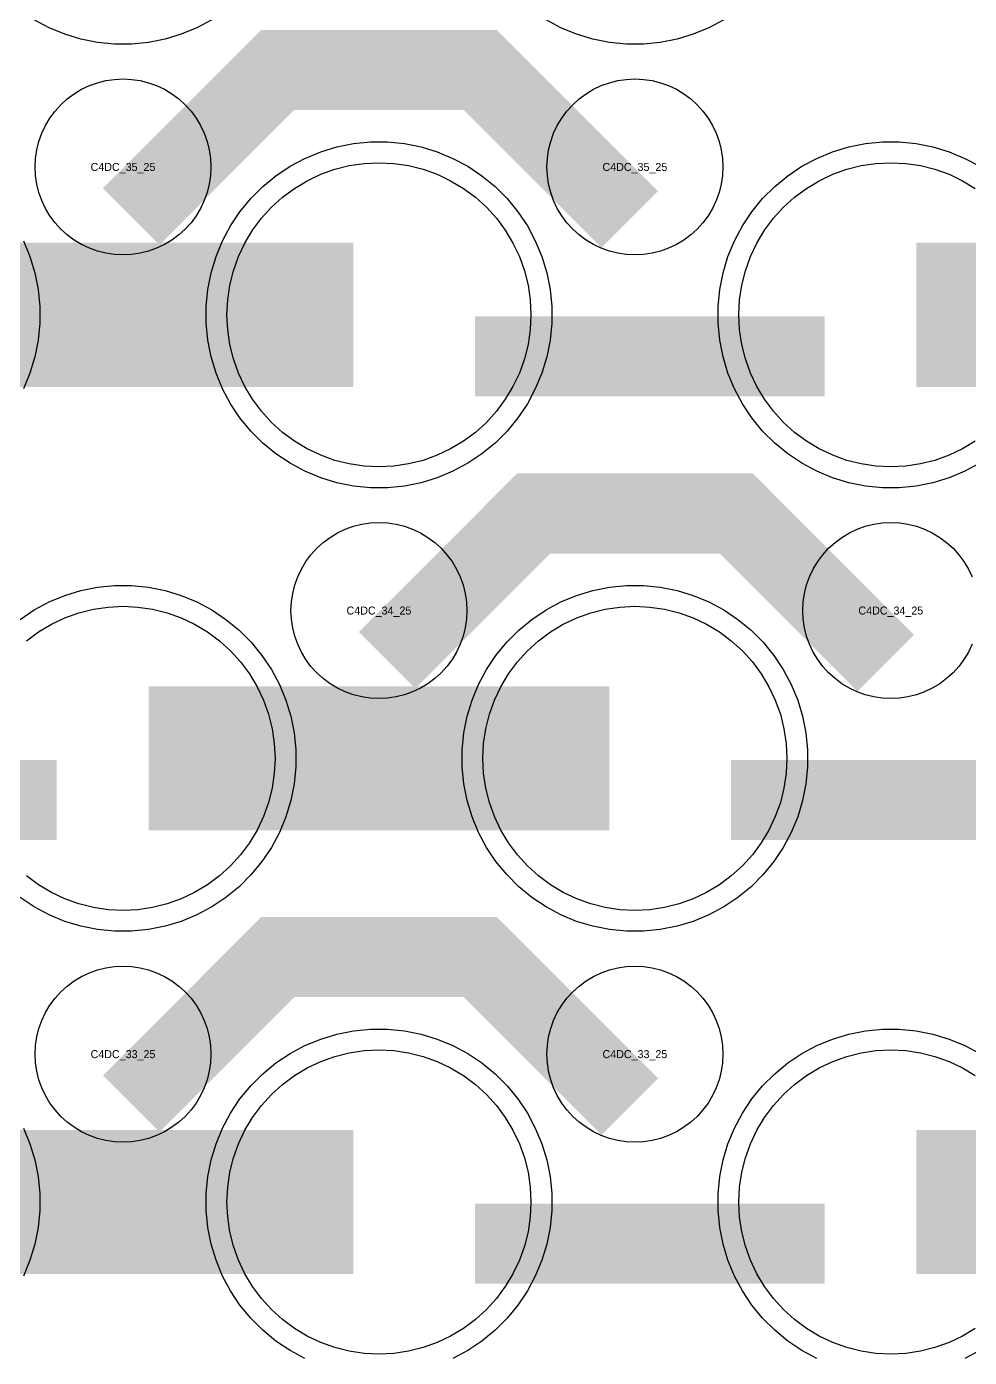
# Model space of a CAD drawing. Extents: x -11880 to 11880, y -14992 to 14992.
# Drawn here: x -4030.1 to -3735.4, y -10315.5 to -9899.8 of the extents above; entities that cross this region are included whole.
import ezdxf
from ezdxf.enums import TextEntityAlignment as Align

# ---------------------------------------------------------------- set-up
doc = ezdxf.new("R2010")
doc.units = 0
doc.header["$MEASUREMENT"] = 0
for name, color, linetype in [('GDS_775_DT_237', 138, 'CONTINUOUS'), ('RDL1_FS', 34, 'CONTINUOUS'), ('RDL_BS', 160, 'CONTINUOUS')]:
    doc.layers.add(name, color=color, linetype=linetype)

msp = doc.modelspace()

# ---------------------------------------------------------------- linework, layer by layer
at = {"layer": 'RDL1_FS', "color": 240, "true_color": 0xed1f24}
msp.add_lwpolyline([(-3920, -10037.329), (-3924.657, -10037.1), (-3929.268, -10036.416), (-3933.791, -10035.284), (-3938.181, -10033.712), (-3942.395, -10031.72), (-3946.395, -10029.322), (-3950.14, -10026.544), (-3953.594, -10023.414), (-3956.724, -10019.96), (-3959.502, -10016.215), (-3961.9, -10012.215), (-3963.892, -10008.001), (-3965.464, -10003.611), (-3966.596, -9999.088), (-3967.28, -9994.477), (-3967.509, -9989.82), (-3967.28, -9985.163), (-3966.596, -9980.552), (-3965.464, -9976.029), (-3963.892, -9971.639), (-3961.9, -9967.425), (-3959.502, -9963.425), (-3956.724, -9959.68), (-3953.594, -9956.226), (-3950.14, -9953.096), (-3946.395, -9950.318), (-3942.395, -9947.92), (-3938.181, -9945.928), (-3933.791, -9944.356), (-3929.268, -9943.224), (-3924.657, -9942.54), (-3920, -9942.311), (-3915.343, -9942.54), (-3910.732, -9943.224), (-3906.209, -9944.356), (-3901.819, -9945.928), (-3897.605, -9947.92), (-3893.605, -9950.318), (-3889.86, -9953.096), (-3886.406, -9956.226), (-3883.276, -9959.68), (-3880.498, -9963.425), (-3878.1, -9967.425), (-3876.108, -9971.639), (-3874.536, -9976.029), (-3873.404, -9980.552), (-3872.72, -9985.163), (-3872.491, -9989.82), (-3872.72, -9994.477), (-3873.404, -9999.088), (-3874.536, -10003.611), (-3876.108, -10008.001), (-3878.1, -10012.215), (-3880.498, -10016.215), (-3883.276, -10019.96), (-3886.406, -10023.414), (-3889.86, -10026.544), (-3893.605, -10029.322), (-3897.605, -10031.72), (-3901.819, -10033.712), (-3906.209, -10035.284), (-3910.732, -10036.416), (-3915.343, -10037.1)], close=True, dxfattribs=at)
msp.add_lwpolyline([(-3733.605, -10029.322), (-3737.605, -10031.72), (-3741.819, -10033.712), (-3746.209, -10035.284), (-3750.732, -10036.416), (-3755.343, -10037.1), (-3760, -10037.329), (-3764.657, -10037.1), (-3769.268, -10036.416), (-3773.791, -10035.284), (-3778.181, -10033.712), (-3782.395, -10031.72), (-3786.395, -10029.322), (-3790.14, -10026.544), (-3793.594, -10023.414), (-3796.724, -10019.96), (-3799.502, -10016.215), (-3801.9, -10012.215), (-3803.892, -10008.001), (-3805.464, -10003.611), (-3806.596, -9999.088), (-3807.28, -9994.477), (-3807.509, -9989.82), (-3807.28, -9985.163), (-3806.596, -9980.552), (-3805.464, -9976.029), (-3803.892, -9971.639), (-3801.9, -9967.425), (-3799.502, -9963.425), (-3796.724, -9959.68), (-3793.594, -9956.226), (-3790.14, -9953.096), (-3786.395, -9950.318), (-3782.395, -9947.92), (-3778.181, -9945.928), (-3773.791, -9944.356), (-3769.268, -9943.224), (-3764.657, -9942.54), (-3760, -9942.311), (-3755.343, -9942.54), (-3750.732, -9943.224), (-3746.209, -9944.356), (-3741.819, -9945.928), (-3737.605, -9947.92), (-3733.605, -9950.318)], dxfattribs=at)
for points in [[(-4071.998, -9989.82, 45, 45, 0), (-3999.998, -9989.82, 45, 45, 0)], [(-3999.998, -9989.82, 45, 45, 0), (-3927.998, -9989.82, 45, 45, 0)], [(-3751.998, -9989.82, 45, 45, 0), (-3679.998, -9989.82, 45, 45, 0)]]:
    msp.add_lwpolyline(points, format="xyseb", dxfattribs=at)
at = {"layer": 'RDL1_FS'}
for points in [[(-4030.14, -10091.661), (-4026.395, -10088.883), (-4022.395, -10086.485), (-4018.181, -10084.493), (-4013.791, -10082.921), (-4009.268, -10081.789), (-4004.657, -10081.105), (-4000, -10080.876), (-3995.343, -10081.105), (-3990.732, -10081.789), (-3986.209, -10082.921), (-3981.819, -10084.493), (-3977.605, -10086.485), (-3973.605, -10088.883), (-3969.86, -10091.661), (-3966.406, -10094.791), (-3963.276, -10098.245), (-3960.498, -10101.99), (-3958.1, -10105.99), (-3956.108, -10110.204), (-3954.536, -10114.594), (-3953.404, -10119.117), (-3952.72, -10123.728), (-3952.491, -10128.385), (-3952.72, -10133.042), (-3953.404, -10137.653), (-3954.536, -10142.176), (-3956.108, -10146.566), (-3958.1, -10150.78), (-3960.498, -10154.78), (-3963.276, -10158.525), (-3966.406, -10161.979), (-3969.86, -10165.109), (-3973.605, -10167.887), (-3977.605, -10170.285), (-3981.819, -10172.277), (-3986.209, -10173.849), (-3990.732, -10174.981), (-3995.343, -10175.665), (-4000, -10175.894), (-4004.657, -10175.665), (-4009.268, -10174.981), (-4013.791, -10173.849), (-4018.181, -10172.277), (-4022.395, -10170.285), (-4026.395, -10167.887), (-4030.14, -10165.109)], [(-3733.605, -10306.452), (-3737.605, -10308.85), (-3741.819, -10310.842), (-3746.209, -10312.414), (-3750.732, -10313.546), (-3755.343, -10314.23), (-3760, -10314.459), (-3764.657, -10314.23), (-3769.268, -10313.546), (-3773.791, -10312.414), (-3778.181, -10310.842), (-3782.395, -10308.85), (-3786.395, -10306.452), (-3790.14, -10303.674), (-3793.594, -10300.544), (-3796.724, -10297.09), (-3799.502, -10293.345), (-3801.9, -10289.345), (-3803.892, -10285.131), (-3805.464, -10280.741), (-3806.596, -10276.218), (-3807.28, -10271.607), (-3807.509, -10266.95), (-3807.28, -10262.293), (-3806.596, -10257.682), (-3805.464, -10253.159), (-3803.892, -10248.769), (-3801.9, -10244.555), (-3799.502, -10240.555), (-3796.724, -10236.81), (-3793.594, -10233.356), (-3790.14, -10230.226), (-3786.395, -10227.448), (-3782.395, -10225.05), (-3778.181, -10223.058), (-3773.791, -10221.486), (-3769.268, -10220.354), (-3764.657, -10219.67), (-3760, -10219.441), (-3755.343, -10219.67), (-3750.732, -10220.354), (-3746.209, -10221.486), (-3741.819, -10223.058), (-3737.605, -10225.05), (-3733.605, -10227.448)]]:
    msp.add_lwpolyline(points, dxfattribs=at)
for points in [[(-3840, -10175.894), (-3844.657, -10175.665), (-3849.268, -10174.981), (-3853.791, -10173.849), (-3858.181, -10172.277), (-3862.395, -10170.285), (-3866.395, -10167.887), (-3870.14, -10165.109), (-3873.594, -10161.979), (-3876.724, -10158.525), (-3879.502, -10154.78), (-3881.9, -10150.78), (-3883.892, -10146.566), (-3885.464, -10142.176), (-3886.596, -10137.653), (-3887.28, -10133.042), (-3887.509, -10128.385), (-3887.28, -10123.728), (-3886.596, -10119.117), (-3885.464, -10114.594), (-3883.892, -10110.204), (-3881.9, -10105.99), (-3879.502, -10101.99), (-3876.724, -10098.245), (-3873.594, -10094.791), (-3870.14, -10091.661), (-3866.395, -10088.883), (-3862.395, -10086.485), (-3858.181, -10084.493), (-3853.791, -10082.921), (-3849.268, -10081.789), (-3844.657, -10081.105), (-3840, -10080.876), (-3835.343, -10081.105), (-3830.732, -10081.789), (-3826.209, -10082.921), (-3821.819, -10084.493), (-3817.605, -10086.485), (-3813.605, -10088.883), (-3809.86, -10091.661), (-3806.406, -10094.791), (-3803.276, -10098.245), (-3800.498, -10101.99), (-3798.1, -10105.99), (-3796.108, -10110.204), (-3794.536, -10114.594), (-3793.404, -10119.117), (-3792.72, -10123.728), (-3792.491, -10128.385), (-3792.72, -10133.042), (-3793.404, -10137.653), (-3794.536, -10142.176), (-3796.108, -10146.566), (-3798.1, -10150.78), (-3800.498, -10154.78), (-3803.276, -10158.525), (-3806.406, -10161.979), (-3809.86, -10165.109), (-3813.605, -10167.887), (-3817.605, -10170.285), (-3821.819, -10172.277), (-3826.209, -10173.849), (-3830.732, -10174.981), (-3835.343, -10175.665)], [(-3920, -10314.459), (-3924.657, -10314.23), (-3929.268, -10313.546), (-3933.791, -10312.414), (-3938.181, -10310.842), (-3942.395, -10308.85), (-3946.395, -10306.452), (-3950.14, -10303.674), (-3953.594, -10300.544), (-3956.724, -10297.09), (-3959.502, -10293.345), (-3961.9, -10289.345), (-3963.892, -10285.131), (-3965.464, -10280.741), (-3966.596, -10276.218), (-3967.28, -10271.607), (-3967.509, -10266.95), (-3967.28, -10262.293), (-3966.596, -10257.682), (-3965.464, -10253.159), (-3963.892, -10248.769), (-3961.9, -10244.555), (-3959.502, -10240.555), (-3956.724, -10236.81), (-3953.594, -10233.356), (-3950.14, -10230.226), (-3946.395, -10227.448), (-3942.395, -10225.05), (-3938.181, -10223.058), (-3933.791, -10221.486), (-3929.268, -10220.354), (-3924.657, -10219.67), (-3920, -10219.441), (-3915.343, -10219.67), (-3910.732, -10220.354), (-3906.209, -10221.486), (-3901.819, -10223.058), (-3897.605, -10225.05), (-3893.605, -10227.448), (-3889.86, -10230.226), (-3886.406, -10233.356), (-3883.276, -10236.81), (-3880.498, -10240.555), (-3878.1, -10244.555), (-3876.108, -10248.769), (-3874.536, -10253.159), (-3873.404, -10257.682), (-3872.72, -10262.293), (-3872.491, -10266.95), (-3872.72, -10271.607), (-3873.404, -10276.218), (-3874.536, -10280.741), (-3876.108, -10285.131), (-3878.1, -10289.345), (-3880.498, -10293.345), (-3883.276, -10297.09), (-3886.406, -10300.544), (-3889.86, -10303.674), (-3893.605, -10306.452), (-3897.605, -10308.85), (-3901.819, -10310.842), (-3906.209, -10312.414), (-3910.732, -10313.546), (-3915.343, -10314.23)]]:
    msp.add_lwpolyline(points, close=True, dxfattribs=at)
for points in [[(-3991.998, -10128.385, 45, 45, 0), (-3919.998, -10128.385, 45, 45, 0)], [(-3919.998, -10128.385, 45, 45, 0), (-3847.998, -10128.385, 45, 45, 0)], [(-4071.998, -10266.95, 45, 45, 0), (-3999.998, -10266.95, 45, 45, 0)], [(-3999.998, -10266.95, 45, 45, 0), (-3927.998, -10266.95, 45, 45, 0)], [(-3751.998, -10266.95, 45, 45, 0), (-3679.998, -10266.95, 45, 45, 0)]]:
    msp.add_lwpolyline(points, format="xyseb", dxfattribs=at)
at = {"layer": 'RDL_BS', "color": 240, "true_color": 0xed1f24}
for points in [[(-3972.223, -9897.643), (-3976.885, -9900.135), (-3981.795, -9902.166), (-3986.835, -9903.697), (-3992.062, -9904.743), (-3997.356, -9905.26), (-4002.644, -9905.26), (-4007.938, -9904.743), (-4013.165, -9903.697), (-4018.205, -9902.166), (-4023.115, -9900.135), (-4027.777, -9897.643)], [(-3812.223, -9897.643), (-3816.885, -9900.135), (-3821.795, -9902.166), (-3826.835, -9903.697), (-3832.062, -9904.743), (-3837.356, -9905.26), (-3842.644, -9905.26), (-3847.938, -9904.743), (-3853.165, -9903.697), (-3858.205, -9902.166), (-3863.115, -9900.135), (-3867.777, -9897.643)], [(-3732.223, -10036.203), (-3736.885, -10038.695), (-3741.795, -10040.726), (-3746.835, -10042.257), (-3752.062, -10043.303), (-3757.356, -10043.82), (-3762.644, -10043.82), (-3767.938, -10043.303), (-3773.165, -10042.257), (-3778.205, -10040.726), (-3783.115, -10038.695), (-3787.777, -10036.203), (-3792.191, -10033.256), (-3796.292, -10029.894), (-3800.074, -10026.112), (-3803.436, -10022.011), (-3806.383, -10017.597), (-3808.875, -10012.935), (-3810.906, -10008.025), (-3812.437, -10002.985), (-3813.483, -9997.758), (-3814, -9992.464), (-3814, -9987.176), (-3813.483, -9981.882), (-3812.437, -9976.655), (-3810.906, -9971.615), (-3808.875, -9966.705), (-3806.383, -9962.043), (-3803.436, -9957.629), (-3800.074, -9953.528), (-3796.292, -9949.746), (-3792.191, -9946.384), (-3787.777, -9943.437), (-3783.115, -9940.945), (-3778.205, -9938.914), (-3773.165, -9937.383), (-3767.938, -9936.337), (-3762.644, -9935.82), (-3757.356, -9935.82), (-3752.062, -9936.337), (-3746.835, -9937.383), (-3741.795, -9938.914), (-3736.885, -9940.945), (-3732.223, -9943.437)], [(-4031.125, -9966.705), (-4029.094, -9971.615), (-4027.563, -9976.655), (-4026.517, -9981.882), (-4026, -9987.176), (-4026, -9992.464), (-4026.517, -9997.758), (-4027.563, -10002.985), (-4029.094, -10008.025), (-4031.125, -10012.935)]]:
    msp.add_lwpolyline(points, dxfattribs=at)
at = {"layer": 'RDL_BS'}
for points in [[(-3997.438, -9959.134, 25, 25, 0), (-3951.623, -9913.319, 25, 25, 0), (-3918.07, -9913.319, 25, 25, 0)], [(-3841.599, -9960.033, 25, 25, 0), (-3888.313, -9913.319, 25, 25, 0), (-3918.071, -9913.319, 25, 25, 0)], [(-3917.438, -10097.699, 25, 25, 0), (-3871.623, -10051.884, 25, 25, 0), (-3838.07, -10051.884, 25, 25, 0)], [(-3761.599, -10098.598, 25, 25, 0), (-3808.313, -10051.884, 25, 25, 0), (-3838.071, -10051.884, 25, 25, 0)], [(-4129.984, -10141.398, 25, 25, 0), (-4020.719, -10141.398, 25, 25, 0)], [(-3809.984, -10141.398, 25, 25, 0), (-3700.719, -10141.398, 25, 25, 0)], [(-3997.438, -10236.264, 25, 25, 0), (-3951.623, -10190.449, 25, 25, 0), (-3918.07, -10190.449, 25, 25, 0)], [(-3841.599, -10237.163, 25, 25, 0), (-3888.313, -10190.449, 25, 25, 0), (-3918.071, -10190.449, 25, 25, 0)], [(-3889.984, -10279.963, 25, 25, 0), (-3780.719, -10279.963, 25, 25, 0)]]:
    msp.add_lwpolyline(points, format="xyseb", dxfattribs=at)
for points in [[(-4000, -9971.126), (-4002.693, -9970.994), (-4005.365, -9970.598), (-4007.984, -9969.941), (-4010.519, -9969.034), (-4012.956, -9967.882), (-4015.28, -9966.489), (-4017.443, -9964.886), (-4019.442, -9963.074), (-4021.254, -9961.075), (-4022.857, -9958.912), (-4024.25, -9956.588), (-4025.402, -9954.151), (-4026.309, -9951.616), (-4026.966, -9948.997), (-4027.362, -9946.325), (-4027.494, -9943.632), (-4027.362, -9940.939), (-4026.966, -9938.267), (-4026.309, -9935.648), (-4025.402, -9933.113), (-4024.25, -9930.676), (-4022.857, -9928.352), (-4021.254, -9926.189), (-4019.442, -9924.19), (-4017.443, -9922.378), (-4015.28, -9920.775), (-4012.956, -9919.382), (-4010.519, -9918.23), (-4007.984, -9917.323), (-4005.365, -9916.666), (-4002.693, -9916.27), (-4000, -9916.138), (-3997.307, -9916.27), (-3994.635, -9916.666), (-3992.016, -9917.323), (-3989.481, -9918.23), (-3987.044, -9919.382), (-3984.72, -9920.775), (-3982.557, -9922.378), (-3980.558, -9924.19), (-3978.746, -9926.189), (-3977.143, -9928.352), (-3975.75, -9930.676), (-3974.598, -9933.113), (-3973.691, -9935.648), (-3973.034, -9938.267), (-3972.638, -9940.939), (-3972.506, -9943.632), (-3972.638, -9946.325), (-3973.034, -9948.997), (-3973.691, -9951.616), (-3974.598, -9954.151), (-3975.75, -9956.588), (-3977.143, -9958.912), (-3978.746, -9961.075), (-3980.558, -9963.074), (-3982.557, -9964.886), (-3984.72, -9966.489), (-3987.044, -9967.882), (-3989.481, -9969.034), (-3992.016, -9969.941), (-3994.635, -9970.598), (-3997.307, -9970.994)], [(-3840, -9971.126), (-3842.693, -9970.994), (-3845.365, -9970.598), (-3847.984, -9969.941), (-3850.519, -9969.034), (-3852.956, -9967.882), (-3855.28, -9966.489), (-3857.443, -9964.886), (-3859.442, -9963.074), (-3861.254, -9961.075), (-3862.857, -9958.912), (-3864.25, -9956.588), (-3865.402, -9954.151), (-3866.309, -9951.616), (-3866.966, -9948.997), (-3867.362, -9946.325), (-3867.494, -9943.632), (-3867.362, -9940.939), (-3866.966, -9938.267), (-3866.309, -9935.648), (-3865.402, -9933.113), (-3864.25, -9930.676), (-3862.857, -9928.352), (-3861.254, -9926.189), (-3859.442, -9924.19), (-3857.443, -9922.378), (-3855.28, -9920.775), (-3852.956, -9919.382), (-3850.519, -9918.23), (-3847.984, -9917.323), (-3845.365, -9916.666), (-3842.693, -9916.27), (-3840, -9916.138), (-3837.307, -9916.27), (-3834.635, -9916.666), (-3832.016, -9917.323), (-3829.481, -9918.23), (-3827.044, -9919.382), (-3824.72, -9920.775), (-3822.557, -9922.378), (-3820.558, -9924.19), (-3818.746, -9926.189), (-3817.143, -9928.352), (-3815.75, -9930.676), (-3814.598, -9933.113), (-3813.691, -9935.648), (-3813.034, -9938.267), (-3812.638, -9940.939), (-3812.506, -9943.632), (-3812.638, -9946.325), (-3813.034, -9948.997), (-3813.691, -9951.616), (-3814.598, -9954.151), (-3815.75, -9956.588), (-3817.143, -9958.912), (-3818.746, -9961.075), (-3820.558, -9963.074), (-3822.557, -9964.886), (-3824.72, -9966.489), (-3827.044, -9967.882), (-3829.481, -9969.034), (-3832.016, -9969.941), (-3834.635, -9970.598), (-3837.307, -9970.994)], [(-3920, -10109.691), (-3922.693, -10109.559), (-3925.365, -10109.163), (-3927.984, -10108.506), (-3930.519, -10107.599), (-3932.956, -10106.447), (-3935.28, -10105.054), (-3937.443, -10103.451), (-3939.442, -10101.639), (-3941.254, -10099.64), (-3942.857, -10097.477), (-3944.25, -10095.153), (-3945.402, -10092.716), (-3946.309, -10090.181), (-3946.966, -10087.562), (-3947.362, -10084.89), (-3947.494, -10082.197), (-3947.362, -10079.504), (-3946.966, -10076.832), (-3946.309, -10074.213), (-3945.402, -10071.678), (-3944.25, -10069.241), (-3942.857, -10066.917), (-3941.254, -10064.754), (-3939.442, -10062.755), (-3937.443, -10060.943), (-3935.28, -10059.34), (-3932.956, -10057.947), (-3930.519, -10056.795), (-3927.984, -10055.888), (-3925.365, -10055.231), (-3922.693, -10054.835), (-3920, -10054.703), (-3917.307, -10054.835), (-3914.635, -10055.231), (-3912.016, -10055.888), (-3909.481, -10056.795), (-3907.044, -10057.947), (-3904.72, -10059.34), (-3902.557, -10060.943), (-3900.558, -10062.755), (-3898.746, -10064.754), (-3897.143, -10066.917), (-3895.75, -10069.241), (-3894.598, -10071.678), (-3893.691, -10074.213), (-3893.034, -10076.832), (-3892.638, -10079.504), (-3892.506, -10082.197), (-3892.638, -10084.89), (-3893.034, -10087.562), (-3893.691, -10090.181), (-3894.598, -10092.716), (-3895.75, -10095.153), (-3897.143, -10097.477), (-3898.746, -10099.64), (-3900.558, -10101.639), (-3902.557, -10103.451), (-3904.72, -10105.054), (-3907.044, -10106.447), (-3909.481, -10107.599), (-3912.016, -10108.506), (-3914.635, -10109.163), (-3917.307, -10109.559)], [(-3842.644, -10182.385), (-3847.938, -10181.868), (-3853.165, -10180.822), (-3858.205, -10179.291), (-3863.115, -10177.26), (-3867.777, -10174.768), (-3872.191, -10171.821), (-3876.292, -10168.459), (-3880.074, -10164.677), (-3883.436, -10160.576), (-3886.383, -10156.162), (-3888.875, -10151.5), (-3890.906, -10146.59), (-3892.437, -10141.55), (-3893.483, -10136.323), (-3894, -10131.029), (-3894, -10125.741), (-3893.483, -10120.447), (-3892.437, -10115.22), (-3890.906, -10110.18), (-3888.875, -10105.27), (-3886.383, -10100.608), (-3883.436, -10096.194), (-3880.074, -10092.093), (-3876.292, -10088.311), (-3872.191, -10084.949), (-3867.777, -10082.002), (-3863.115, -10079.51), (-3858.205, -10077.479), (-3853.165, -10075.948), (-3847.938, -10074.902), (-3842.644, -10074.385), (-3837.356, -10074.385), (-3832.062, -10074.902), (-3826.835, -10075.948), (-3821.795, -10077.479), (-3816.885, -10079.51), (-3812.223, -10082.002), (-3807.809, -10084.949), (-3803.708, -10088.311), (-3799.926, -10092.093), (-3796.564, -10096.194), (-3793.617, -10100.608), (-3791.125, -10105.27), (-3789.094, -10110.18), (-3787.563, -10115.22), (-3786.517, -10120.447), (-3786, -10125.741), (-3786, -10131.029), (-3786.517, -10136.323), (-3787.563, -10141.55), (-3789.094, -10146.59), (-3791.125, -10151.5), (-3793.617, -10156.162), (-3796.564, -10160.576), (-3799.926, -10164.677), (-3803.708, -10168.459), (-3807.809, -10171.821), (-3812.223, -10174.768), (-3816.885, -10177.26), (-3821.795, -10179.291), (-3826.835, -10180.822), (-3832.062, -10181.868), (-3837.356, -10182.385)], [(-4000, -10248.256), (-4002.693, -10248.124), (-4005.365, -10247.728), (-4007.984, -10247.071), (-4010.519, -10246.164), (-4012.956, -10245.012), (-4015.28, -10243.619), (-4017.443, -10242.016), (-4019.442, -10240.204), (-4021.254, -10238.205), (-4022.857, -10236.042), (-4024.25, -10233.718), (-4025.402, -10231.281), (-4026.309, -10228.746), (-4026.966, -10226.127), (-4027.362, -10223.455), (-4027.494, -10220.762), (-4027.362, -10218.069), (-4026.966, -10215.397), (-4026.309, -10212.778), (-4025.402, -10210.243), (-4024.25, -10207.806), (-4022.857, -10205.482), (-4021.254, -10203.319), (-4019.442, -10201.32), (-4017.443, -10199.508), (-4015.28, -10197.905), (-4012.956, -10196.512), (-4010.519, -10195.36), (-4007.984, -10194.453), (-4005.365, -10193.796), (-4002.693, -10193.4), (-4000, -10193.268), (-3997.307, -10193.4), (-3994.635, -10193.796), (-3992.016, -10194.453), (-3989.481, -10195.36), (-3987.044, -10196.512), (-3984.72, -10197.905), (-3982.557, -10199.508), (-3980.558, -10201.32), (-3978.746, -10203.319), (-3977.143, -10205.482), (-3975.75, -10207.806), (-3974.598, -10210.243), (-3973.691, -10212.778), (-3973.034, -10215.397), (-3972.638, -10218.069), (-3972.506, -10220.762), (-3972.638, -10223.455), (-3973.034, -10226.127), (-3973.691, -10228.746), (-3974.598, -10231.281), (-3975.75, -10233.718), (-3977.143, -10236.042), (-3978.746, -10238.205), (-3980.558, -10240.204), (-3982.557, -10242.016), (-3984.72, -10243.619), (-3987.044, -10245.012), (-3989.481, -10246.164), (-3992.016, -10247.071), (-3994.635, -10247.728), (-3997.307, -10248.124)], [(-3840, -10248.256), (-3842.693, -10248.124), (-3845.365, -10247.728), (-3847.984, -10247.071), (-3850.519, -10246.164), (-3852.956, -10245.012), (-3855.28, -10243.619), (-3857.443, -10242.016), (-3859.442, -10240.204), (-3861.254, -10238.205), (-3862.857, -10236.042), (-3864.25, -10233.718), (-3865.402, -10231.281), (-3866.309, -10228.746), (-3866.966, -10226.127), (-3867.362, -10223.455), (-3867.494, -10220.762), (-3867.362, -10218.069), (-3866.966, -10215.397), (-3866.309, -10212.778), (-3865.402, -10210.243), (-3864.25, -10207.806), (-3862.857, -10205.482), (-3861.254, -10203.319), (-3859.442, -10201.32), (-3857.443, -10199.508), (-3855.28, -10197.905), (-3852.956, -10196.512), (-3850.519, -10195.36), (-3847.984, -10194.453), (-3845.365, -10193.796), (-3842.693, -10193.4), (-3840, -10193.268), (-3837.307, -10193.4), (-3834.635, -10193.796), (-3832.016, -10194.453), (-3829.481, -10195.36), (-3827.044, -10196.512), (-3824.72, -10197.905), (-3822.557, -10199.508), (-3820.558, -10201.32), (-3818.746, -10203.319), (-3817.143, -10205.482), (-3815.75, -10207.806), (-3814.598, -10210.243), (-3813.691, -10212.778), (-3813.034, -10215.397), (-3812.638, -10218.069), (-3812.506, -10220.762), (-3812.638, -10223.455), (-3813.034, -10226.127), (-3813.691, -10228.746), (-3814.598, -10231.281), (-3815.75, -10233.718), (-3817.143, -10236.042), (-3818.746, -10238.205), (-3820.558, -10240.204), (-3822.557, -10242.016), (-3824.72, -10243.619), (-3827.044, -10245.012), (-3829.481, -10246.164), (-3832.016, -10247.071), (-3834.635, -10247.728), (-3837.307, -10248.124)]]:
    msp.add_lwpolyline(points, close=True, dxfattribs=at)
at = {"layer": 'RDL_BS', "color": 240, "true_color": 0xed1f24}
msp.add_lwpolyline([(-3922.644, -10043.82), (-3927.938, -10043.303), (-3933.165, -10042.257), (-3938.205, -10040.726), (-3943.115, -10038.695), (-3947.777, -10036.203), (-3952.191, -10033.256), (-3956.292, -10029.894), (-3960.074, -10026.112), (-3963.436, -10022.011), (-3966.383, -10017.597), (-3968.875, -10012.935), (-3970.906, -10008.025), (-3972.437, -10002.985), (-3973.483, -9997.758), (-3974, -9992.464), (-3974, -9987.176), (-3973.483, -9981.882), (-3972.437, -9976.655), (-3970.906, -9971.615), (-3968.875, -9966.705), (-3966.383, -9962.043), (-3963.436, -9957.629), (-3960.074, -9953.528), (-3956.292, -9949.746), (-3952.191, -9946.384), (-3947.777, -9943.437), (-3943.115, -9940.945), (-3938.205, -9938.914), (-3933.165, -9937.383), (-3927.938, -9936.337), (-3922.644, -9935.82), (-3917.356, -9935.82), (-3912.062, -9936.337), (-3906.835, -9937.383), (-3901.795, -9938.914), (-3896.885, -9940.945), (-3892.223, -9943.437), (-3887.809, -9946.384), (-3883.708, -9949.746), (-3879.926, -9953.528), (-3876.564, -9957.629), (-3873.617, -9962.043), (-3871.125, -9966.705), (-3869.094, -9971.615), (-3867.563, -9976.655), (-3866.517, -9981.882), (-3866, -9987.176), (-3866, -9992.464), (-3866.517, -9997.758), (-3867.563, -10002.985), (-3869.094, -10008.025), (-3871.125, -10012.935), (-3873.617, -10017.597), (-3876.564, -10022.011), (-3879.926, -10026.112), (-3883.708, -10029.894), (-3887.809, -10033.256), (-3892.223, -10036.203), (-3896.885, -10038.695), (-3901.795, -10040.726), (-3906.835, -10042.257), (-3912.062, -10043.303), (-3917.356, -10043.82)], close=True, dxfattribs=at)
msp.add_lwpolyline([(-3889.984, -10002.833, 25, 25, 0), (-3780.719, -10002.833, 25, 25, 0)], format="xyseb", dxfattribs=at)
at = {"layer": 'RDL_BS'}
for points in [[(-3734.598, -10092.716), (-3735.75, -10095.153), (-3737.143, -10097.477), (-3738.746, -10099.64), (-3740.558, -10101.639), (-3742.557, -10103.451), (-3744.72, -10105.054), (-3747.044, -10106.447), (-3749.481, -10107.599), (-3752.016, -10108.506), (-3754.635, -10109.163), (-3757.307, -10109.559), (-3760, -10109.691), (-3762.693, -10109.559), (-3765.365, -10109.163), (-3767.984, -10108.506), (-3770.519, -10107.599), (-3772.956, -10106.447), (-3775.28, -10105.054), (-3777.443, -10103.451), (-3779.442, -10101.639), (-3781.254, -10099.64), (-3782.857, -10097.477), (-3784.25, -10095.153), (-3785.402, -10092.716), (-3786.309, -10090.181), (-3786.966, -10087.562), (-3787.362, -10084.89), (-3787.494, -10082.197), (-3787.362, -10079.504), (-3786.966, -10076.832), (-3786.309, -10074.213), (-3785.402, -10071.678), (-3784.25, -10069.241), (-3782.857, -10066.917), (-3781.254, -10064.754), (-3779.442, -10062.755), (-3777.443, -10060.943), (-3775.28, -10059.34), (-3772.956, -10057.947), (-3770.519, -10056.795), (-3767.984, -10055.888), (-3765.365, -10055.231), (-3762.693, -10054.835), (-3760, -10054.703), (-3757.307, -10054.835), (-3754.635, -10055.231), (-3752.016, -10055.888), (-3749.481, -10056.795), (-3747.044, -10057.947), (-3744.72, -10059.34), (-3742.557, -10060.943), (-3740.558, -10062.755), (-3738.746, -10064.754), (-3737.143, -10066.917), (-3735.75, -10069.241), (-3734.598, -10071.678)], [(-4032.191, -10084.949), (-4027.777, -10082.002), (-4023.115, -10079.51), (-4018.205, -10077.479), (-4013.165, -10075.948), (-4007.938, -10074.902), (-4002.644, -10074.385), (-3997.356, -10074.385), (-3992.062, -10074.902), (-3986.835, -10075.948), (-3981.795, -10077.479), (-3976.885, -10079.51), (-3972.223, -10082.002), (-3967.809, -10084.949), (-3963.708, -10088.311), (-3959.926, -10092.093), (-3956.564, -10096.194), (-3953.617, -10100.608), (-3951.125, -10105.27), (-3949.094, -10110.18), (-3947.563, -10115.22), (-3946.517, -10120.447), (-3946, -10125.741), (-3946, -10131.029), (-3946.517, -10136.323), (-3947.563, -10141.55), (-3949.094, -10146.59), (-3951.125, -10151.5), (-3953.617, -10156.162), (-3956.564, -10160.576), (-3959.926, -10164.677), (-3963.708, -10168.459), (-3967.809, -10171.821), (-3972.223, -10174.768), (-3976.885, -10177.26), (-3981.795, -10179.291), (-3986.835, -10180.822), (-3992.062, -10181.868), (-3997.356, -10182.385), (-4002.644, -10182.385), (-4007.938, -10181.868), (-4013.165, -10180.822), (-4018.205, -10179.291), (-4023.115, -10177.26), (-4027.777, -10174.768), (-4032.191, -10171.821)], [(-3943.115, -10315.825), (-3947.777, -10313.333), (-3952.191, -10310.386), (-3956.292, -10307.024), (-3960.074, -10303.242), (-3963.436, -10299.141), (-3966.383, -10294.727), (-3968.875, -10290.065), (-3970.906, -10285.155), (-3972.437, -10280.115), (-3973.483, -10274.888), (-3974, -10269.594), (-3974, -10264.306), (-3973.483, -10259.012), (-3972.437, -10253.785), (-3970.906, -10248.745), (-3968.875, -10243.835), (-3966.383, -10239.173), (-3963.436, -10234.759), (-3960.074, -10230.658), (-3956.292, -10226.876), (-3952.191, -10223.514), (-3947.777, -10220.567), (-3943.115, -10218.075), (-3938.205, -10216.044), (-3933.165, -10214.513), (-3927.938, -10213.467), (-3922.644, -10212.95), (-3917.356, -10212.95), (-3912.062, -10213.467), (-3906.835, -10214.513), (-3901.795, -10216.044), (-3896.885, -10218.075), (-3892.223, -10220.567), (-3887.809, -10223.514), (-3883.708, -10226.876), (-3879.926, -10230.658), (-3876.564, -10234.759), (-3873.617, -10239.173), (-3871.125, -10243.835), (-3869.094, -10248.745), (-3867.563, -10253.785), (-3866.517, -10259.012), (-3866, -10264.306), (-3866, -10269.594), (-3866.517, -10274.888), (-3867.563, -10280.115), (-3869.094, -10285.155), (-3871.125, -10290.065), (-3873.617, -10294.727), (-3876.564, -10299.141), (-3879.926, -10303.242), (-3883.708, -10307.024), (-3887.809, -10310.386), (-3892.223, -10313.333), (-3896.885, -10315.825)], [(-3783.115, -10315.825), (-3787.777, -10313.333), (-3792.191, -10310.386), (-3796.292, -10307.024), (-3800.074, -10303.242), (-3803.436, -10299.141), (-3806.383, -10294.727), (-3808.875, -10290.065), (-3810.906, -10285.155), (-3812.437, -10280.115), (-3813.483, -10274.888), (-3814, -10269.594), (-3814, -10264.306), (-3813.483, -10259.012), (-3812.437, -10253.785), (-3810.906, -10248.745), (-3808.875, -10243.835), (-3806.383, -10239.173), (-3803.436, -10234.759), (-3800.074, -10230.658), (-3796.292, -10226.876), (-3792.191, -10223.514), (-3787.777, -10220.567), (-3783.115, -10218.075), (-3778.205, -10216.044), (-3773.165, -10214.513), (-3767.938, -10213.467), (-3762.644, -10212.95), (-3757.356, -10212.95), (-3752.062, -10213.467), (-3746.835, -10214.513), (-3741.795, -10216.044), (-3736.885, -10218.075), (-3732.223, -10220.567)], [(-4031.125, -10243.835), (-4029.094, -10248.745), (-4027.563, -10253.785), (-4026.517, -10259.012), (-4026, -10264.306), (-4026, -10269.594), (-4026.517, -10274.888), (-4027.563, -10280.115), (-4029.094, -10285.155), (-4031.125, -10290.065)], [(-3732.223, -10313.333), (-3736.885, -10315.825)]]:
    msp.add_lwpolyline(points, dxfattribs=at)

# ---------------------------------------------------------------- texts
at = {"layer": 'GDS_775_DT_237'}
for s, p in [('C4DC_35_25', (-4000, -9943.632)), ('C4DC_35_25', (-4000, -9943.632)), ('C4DC_35_25', (-3840, -9943.632)), ('C4DC_35_25', (-3840, -9943.632)), ('C4DC_34_25', (-3920, -10082.197)), ('C4DC_34_25', (-3920, -10082.197)), ('C4DC_34_25', (-3760, -10082.197)), ('C4DC_34_25', (-3760, -10082.197)), ('C4DC_33_25', (-4000, -10220.762)), ('C4DC_33_25', (-4000, -10220.762)), ('C4DC_33_25', (-3840, -10220.762)), ('C4DC_33_25', (-3840, -10220.762))]:
    msp.add_text(s, height=2.5, dxfattribs=at).set_placement(p, align=Align.MIDDLE_CENTER)

doc.saveas('drawing.dxf')
